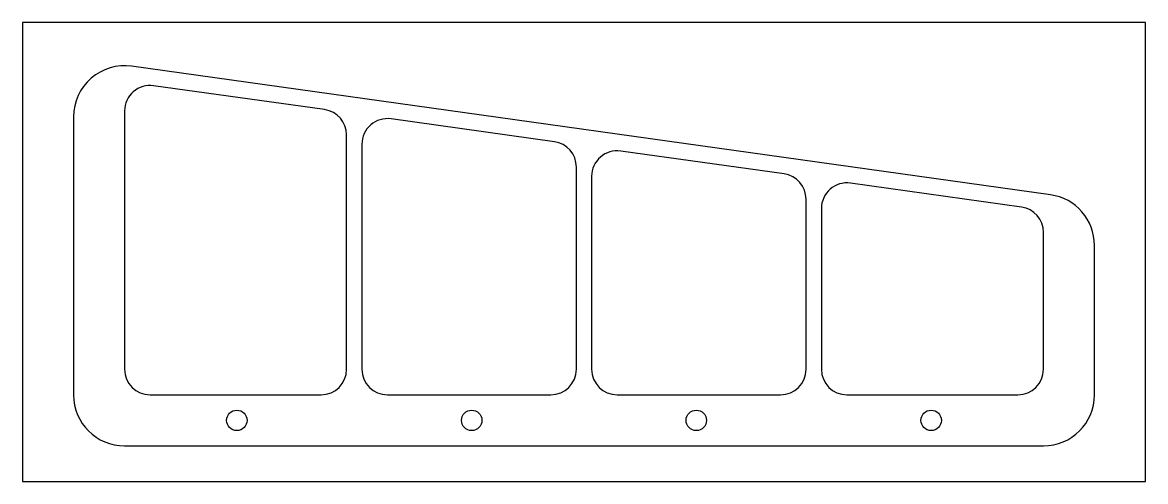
# Model space of a CAD drawing. Header units: millimetres. Extents: x -110 to 110, y -45 to 45.
import ezdxf

# ---------------------------------------------------------------- set-up
doc = ezdxf.new("R2010")
doc.units = ezdxf.units.MM
for name, color, linetype in [('A_TAPERED_OUTSIDE_PROFILE_Z-15', 2, 'CONTINUOUS'), ('B_LIGHTENING_POCKET_1_Z-13', 3, 'CONTINUOUS'), ('BLANK', 1, 'CONTINUOUS'), ('C_LIGHTENING_POCKET_2_Z-13', 4, 'CONTINUOUS'), ('D_LIGHTENING_POCKET_3_Z-13', 5, 'CONTINUOUS'), ('E_LIGHTENING_POCKET_4_Z-13', 6, 'CONTINUOUS'), ('F_FASTENER_HOLES_Z-15', 1, 'CONTINUOUS')]:
    doc.layers.add(name, color=color, linetype=linetype)

msp = doc.modelspace()

# ---------------------------------------------------------------- linework, layer by layer
at = {"layer": 'A_TAPERED_OUTSIDE_PROFILE_Z-15'}
for p, q in [((91.3865, 11.2059), (-88.6135, 36.4059)), ((-100, 26.5025), (-100, -28)), ((100, -28), (100, 1.3025)), ((-90, -38), (90, -38))]:
    msp.add_line(p, q, dxfattribs=at)
for centre, start, end in [((-90, 26.5025), 82.0304, 180), ((90, 1.3025), 0, 82.0304), ((-90, -28), 180, 270), ((90, -28), 270, 0)]:
    msp.add_arc(centre, 10, start, end, dxfattribs=at)
at = {"layer": 'B_LIGHTENING_POCKET_1_Z-13'}
for p, q in [((-50.8068, 27.9129), (-84.3068, 32.6029)), ((-90, 27.6512), (-90, -23)), ((-46.5, -23), (-46.5, 22.9612)), ((-85, -28), (-51.5, -28))]:
    msp.add_line(p, q, dxfattribs=at)
for centre, start, end in [((-85, 27.6512), 82.0304, 180), ((-51.5, 22.9612), 0, 82.0304), ((-85, -23), 180, 270), ((-51.5, -23), 270, 0)]:
    msp.add_arc(centre, 5, start, end, dxfattribs=at)
at = {"layer": 'BLANK'}
for p, q in [((110, 45), (-110, 45)), ((-110, 45), (-110, -45)), ((110, -45), (110, 45)), ((-110, -45), (110, -45))]:
    msp.add_line(p, q, dxfattribs=at)
at = {"layer": 'C_LIGHTENING_POCKET_2_Z-13'}
for p, q in [((-5.8068, 21.6129), (-37.8068, 26.0929)), ((-43.5, 21.1412), (-43.5, -23)), ((-1.5, -23), (-1.5, 16.6612)), ((-38.5, -28), (-6.5, -28))]:
    msp.add_line(p, q, dxfattribs=at)
for centre, start, end in [((-38.5, 21.1412), 82.0304, 180), ((-6.5, 16.6612), 0, 82.0304), ((-38.5, -23), 180, 270), ((-6.5, -23), 270, 0)]:
    msp.add_arc(centre, 5, start, end, dxfattribs=at)
at = {"layer": 'D_LIGHTENING_POCKET_3_Z-13'}
for p, q in [((39.1932, 15.3129), (7.1932, 19.7929)), ((1.5, 14.8412), (1.5, -23)), ((43.5, -23), (43.5, 10.3612)), ((6.5, -28), (38.5, -28))]:
    msp.add_line(p, q, dxfattribs=at)
for centre, start, end in [((6.5, 14.8412), 82.0304, 180), ((38.5, 10.3612), 0, 82.0304), ((6.5, -23), 180, 270), ((38.5, -23), 270, 0)]:
    msp.add_arc(centre, 5, start, end, dxfattribs=at)
at = {"layer": 'E_LIGHTENING_POCKET_4_Z-13'}
for p, q in [((85.6932, 8.8029), (52.1932, 13.4929)), ((46.5, 8.5412), (46.5, -23)), ((90, -23), (90, 3.8512)), ((51.5, -28), (85, -28))]:
    msp.add_line(p, q, dxfattribs=at)
for centre, start, end in [((51.5, 8.5412), 82.0304, 180), ((85, 3.8512), 0, 82.0304), ((51.5, -23), 180, 270), ((85, -23), 270, 0)]:
    msp.add_arc(centre, 5, start, end, dxfattribs=at)
at = {"layer": 'F_FASTENER_HOLES_Z-15'}
for centre in [(-68, -33), (-22, -33), (22, -33), (68, -33)]:
    msp.add_circle(centre, 2, dxfattribs=at)

doc.saveas('drawing.dxf')
